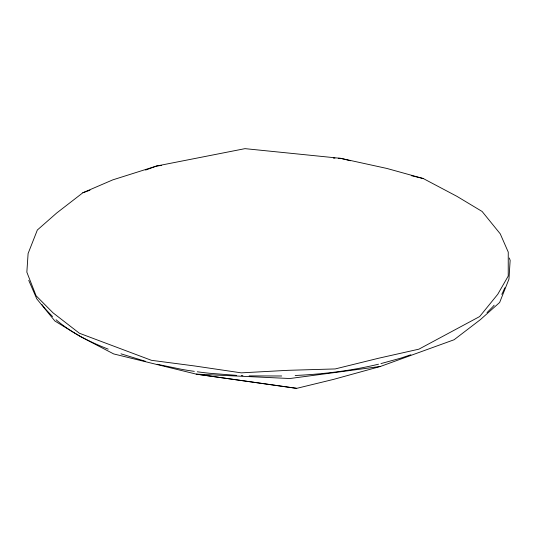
<?xml version="1.0" encoding="UTF-8"?>
<svg xmlns="http://www.w3.org/2000/svg" width="537" height="537" viewBox="0 0 537 537"><rect width="100%" height="100%" fill="white"/><g stroke="black" fill="none" stroke-linecap="round" stroke-linejoin="round"><path stroke-width="0.81" d="M504.867 287.751L502.551 292.887A101.882 59.6 -13 0 1 501.766 294.33M487.019 312.601L492.644 306.922A101.882 59.6 -13 0 0 494.154 305.191M82.899 192.736L56.674 213.028L37.348 230.004L28.099 253.524L26.85 272.172L36.073 295.733L52.995 312.803L79.382 333.235L151.434 360.314L194.327 365.925L241.254 372.853L287.993 370.322L335.175 368.939L378.551 358.246L418.887 349.171L479.662 316.555L497.759 294.269L508.23 276.058L508.257 252.108L500.256 233.85L482.112 211.471L456.947 196.347L423.304 178.553L386.888 168.45L340.78 158.355L245.006 148.648L156.556 166.034L112.763 179.875L82.899 192.736L89.961 190.219M145.601 170.061L156.556 166.034L161.509 165.43M28.743 280.374L36.805 298.908L54.888 321.005L80.12 336.424L113.696 353.93L196.22 374.128L296.692 388.352L333.551 379.391L380.444 366.449L454.101 339.746L480.373 319.649L499.652 302.472L508.948 279.153L510.15 260.311L509.237 257.982M410.859 354.769L400.676 358.172L380.955 363.596M378.525 364.193C351.218 370.792 323.207 374.168 295.175 375.497M380.444 366.449L289.886 378.525L196.22 374.128L296.692 388.352M281.69 375.987L249.155 375.9M333.302 158.086L334.967 158.147M338.29 158.267L340.78 158.355L350.406 160.738M236.629 375.383L209.591 373.275A345.311 201.993 -13 0 1 197.307 371.785M241.308 375.618L242.872 375.692M411.302 175.653L423.304 178.553M157.16 364.267L182.312 369.463A345.311 201.993 -13 0 0 194.313 371.362M145.487 361.307L120.966 353.823M108.199 349.144C89.592 341.847 71.293 332.839 56.056 319.73M52.579 316.582L44.893 308.507L41.946 304.539"/></g></svg>
